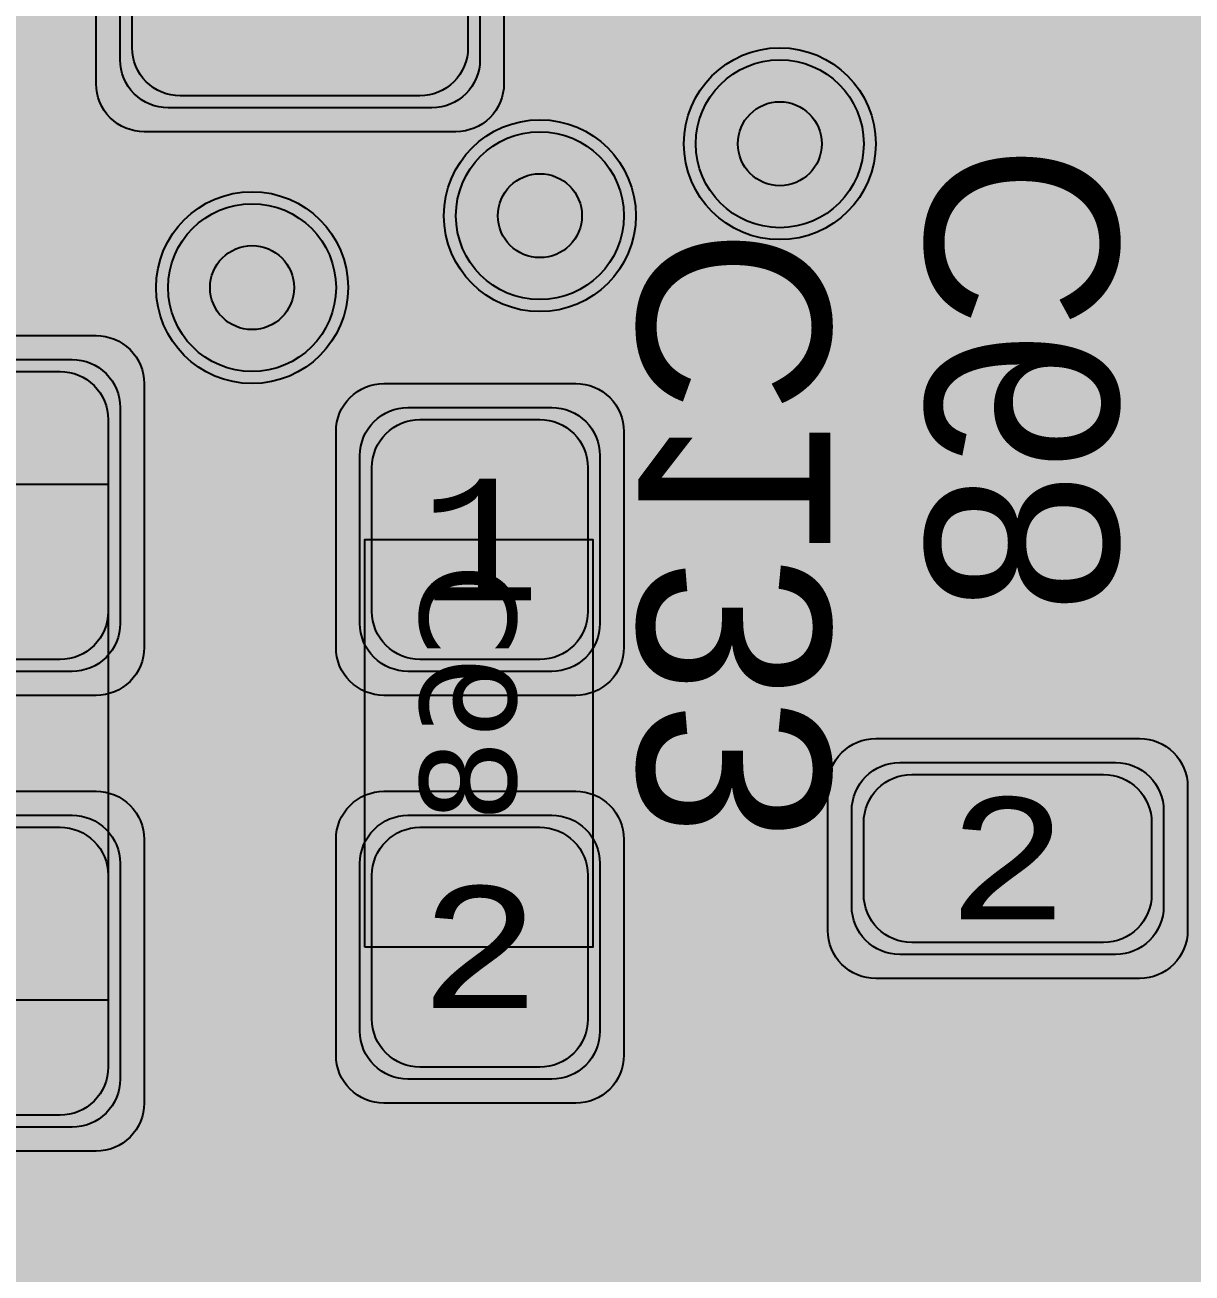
# Model space of a CAD drawing. Extents: x -28 to 199, y -61 to 255.
# Drawn here: x 98.35 to 103.22, y 61.29 to 66.5 of the extents above; entities that cross this region are included whole.
import ezdxf
from ezdxf.enums import TextEntityAlignment as Align

# ---------------------------------------------------------------- set-up
doc = ezdxf.new("R2010")
doc.units = 0
doc.header["$MEASUREMENT"] = 0
for name, color, linetype in [('ASSEMBLY_OUTLINES_BTM', 191, 'CONTINUOUS'), ('ASSEMBLY_PART_NUMBERS_BTM', 191, 'CONTINUOUS'), ('ASSEMBLY_REF_DES_BTM', 191, 'CONTINUOUS'), ('DRILL_DRAWING', 21, 'CONTINUOUS'), ('GENERATED_SILKSCREEN_BTM', 255, 'CONTINUOUS'), ('PART_PADS_SMD_BTM', 10, 'CONTINUOUS'), ('PIN_NUMBERS_BTM', 8, 'CONTINUOUS'), ('PIN_NUMBERS_TOP', 8, 'CONTINUOUS'), ('PLACEMENT_OUTLINES_BTM', 222, 'CONTINUOUS'), ('PLANE_DATA_LAYER_2', 230, 'CONTINUOUS'), ('PLANE_DATA_LAYER_TOP', 150, 'CONTINUOUS'), ('PLANE_SHAPES_LAYER_2', 230, 'CONTINUOUS'), ('PLANE_SHAPES_LAYER_3', 81, 'CONTINUOUS'), ('PLANE_SHAPES_LAYER_TOP', 150, 'CONTINUOUS'), ('SILKSCREEN_OUTLINES_BTM', 211, 'CONTINUOUS'), ('SILKSCREEN_REF_DES_BTM', 211, 'CONTINUOUS'), ('SOLDERMASK_PADS_BTM', 12, 'CONTINUOUS'), ('SOLDERPASTE_PADS_BTM', 12, 'CONTINUOUS'), ('TRACES_LAYER_2', 230, 'CONTINUOUS'), ('TRACES_LAYER_BOTTOM', 10, 'CONTINUOUS'), ('VIA_HOLES_LAYER_2', 30, 'CONTINUOUS'), ('VIA_HOLES_LAYER_3', 30, 'CONTINUOUS'), ('VIA_HOLES_LAYER_BOTTOM', 30, 'CONTINUOUS'), ('VIA_HOLES_LAYER_TOP', 30, 'CONTINUOUS'), ('VIA_PADS_LAYER_2', 230, 'CONTINUOUS'), ('VIA_PADS_LAYER_3', 81, 'CONTINUOUS'), ('VIA_PADS_LAYER_BOTTOM', 10, 'CONTINUOUS'), ('VIA_PADS_LAYER_TOP', 150, 'CONTINUOUS')]:
    doc.layers.add(name, color=color, linetype=linetype)
doc.styles.add('COURIER_NEW', font='COUR.TTF')
doc.styles.add('VERDANA', font='verdana.TTF')
doc.styles.add('VERIBEST_GERBER_0', font='txt')

msp = doc.modelspace()

# ---------------------------------------------------------------- hatches: boundary and pattern name
at = {"layer": 'PLANE_DATA_LAYER_2'}
h = msp.add_hatch(color=256, dxfattribs=at)
h.paths.add_polyline_path([(111.639386, 93.95127, -0.1989099556853327), (111.617068, 93.897389), (110.031218, 92.311539, 0.1989121882725064), (109.906738, 92.011019), (109.906738, 91.90619, -0.592844596937879), (109.789433, 91.842028, 1.8282439029785666), (109.789433, 90.157972, -0.592844596937879), (109.906738, 90.09381), (109.906738, 88.829232, -0.198909955685367), (109.88442, 88.775351), (102.97266, 81.863591, 0.1989121882725187), (102.84818, 81.563071), (102.84818, 78.538348, -0.198909955685367), (102.825862, 78.484467), (101.250364, 76.908969, 0.1989121882725187), (101.125884, 76.608449), (101.125884, 75.336465, -0.5703029996784453), (101.012992, 75.269681, 0.5276667493403452), (100.055574, 74.784939, -0.1650613667127375), (100.033909, 74.741015), (99.146447, 73.853553, 0.1989122151386141), (99, 73.5), (99, 72.741995, -0.1650596066755515), (98.984261, 72.695617, 2.0274174430282694), (100.015739, 72.695617, -0.1650596066755516), (100, 72.741995), (100, 73.261331, -0.198909955685367), (100.022318, 73.315212), (100.741015, 74.033909, -0.1650613667127375), (100.784939, 74.055574, 0.0931037485236969), (101.012992, 74.130319, -0.5703029996784453), (101.125884, 74.063535), (101.125884, 67.635487, -0.198909955685367), (101.103566, 67.581606), (100.35168, 66.82972, -0.0927980027103269), (100.32854, 66.813878, 0.2971955624522659), (100.075, 66.425), (100.075, 66.225514, -0.2050724899553829), (100.051391, 66.170372, 0.4983824485198513), (100.171145, 65.139327, -0.7646043133898563), (100.132593, 64.997399), (74.576238, 64.997399, 0.1989122151386141), (74.222685, 64.850952), (72.295012, 62.923279, -0.1989133663344686), (72.24113, 62.900961), (69.122923, 62.900962, -0.414213562373095), (69.046723, 62.977162), (69.046723, 62.977163, -0.198909955685367), (69.069041, 63.031044), (71.853553, 65.815556, 0.1989122151386141), (72, 66.169109), (72, 70.549985, -0.55704809274975), (72.110176, 70.618191, 0.5570493702510984), (73.05, 71.2, 0.164395562382805), (72.916764, 71.594278, -0.1643936938487014), (72.901145, 71.640499, -0.1859084505627683), (72.92083, 71.691612, 0.1859122141612032), (73.05, 72.027), (73.05, 77.658005, -0.1650596066755516), (73.065739, 77.704383, 0.1650618899018744), (73.2, 78.1), (73.2, 78.100001, 0.1570565797657362), (73.077834, 78.479331, -0.6110241620484899), (73.139712, 78.6), (77.158005, 78.6, -0.1650596066755515), (77.204383, 78.584261, 0.9460861613868947), (78.050212, 79.568838, -0.6755294696724176), (78.102991, 79.7), (98.358005, 79.7, -0.1650596066755135), (98.404383, 79.684261, 2.0274143239266316), (98.404383, 80.715739, -0.1650596066755135), (98.358005, 80.7), (71.50392, 80.7, 0.1989122151386119), (71.150367, 80.553553), (69.064505, 78.467691, 0.1989122151386141), (68.918058, 78.114138), (68.918058, 66.948579, -0.1989099556853327), (68.89574, 66.894698), (67.39836, 65.397318, -0.1989133663344827), (67.344478, 65.375), (57.755522, 65.375, -0.1989133663344686), (57.70164, 65.397318), (56.72904, 66.369918, -0.198909955685367), (56.706722, 66.423799), (56.706722, 66.4238, -0.414213562373095), (56.782922, 66.5), (66.499992, 66.5, 0.414213562373095), (66.5, 66.500008), (66.5, 76.9238, -0.414213562373095), (66.5762, 77), (67.999992, 77, 0.414213562373095), (68, 77.000008), (68, 81.9238, -0.414213562373095), (68.0762, 82), (69.3488, 82, -0.414213562373095), (69.425, 81.9238), (69.425, 81.909079, -0.3495987658072816), (69.365839, 81.834808, 8.831237411175119), (69.634161, 81.834808, -0.3495987658072816), (69.575, 81.909079), (69.575, 81.9238, -0.414213562373095), (69.6512, 82), (100.999992, 82, 0.414213562373095), (101, 82.000008), (101, 86.4238, -0.414213562373095), (101.0762, 86.5), (106.499992, 86.5, 0.414213562373095), (106.5, 86.500008), (106.5, 94.4238, -0.414213562373095), (106.5762, 94.5), (108.260758, 94.5, -0.5383921361414342), (108.330801, 94.393793, 1.5163124244314785), (110.169199, 94.393793, -0.5383921361414342), (110.239242, 94.5), (110.499992, 94.5, 0.414213562373095), (110.5, 94.500008), (110.5, 95.739044, -0.2079196410196224), (110.524215, 95.794757, 0.1212175613700714), (111.491284, 97.274874, -0.8440512326304462), (111.639386, 97.249644)], flags=0)
h.paths.add_polyline_path([(87.274828, 78.211493, -0.5146139053775535), (87.233256, 78.32833, 0.1533597477723908), (87.35, 78.699999), (87.35, 78.7, 0.9999999999999999), (86.05, 78.7, 0.2598022281735878), (86.358004, 78.147244, -0.5146160337574334), (86.366207, 78.023503, 0.224761227480322), (86, 77.25, 2.006747149790052)], flags=0)
h.paths.add_polyline_path([(86.94999999999999, 75.2, -0.9999999999999999), (88.25, 75.2, -0.9999999999999999)], flags=0)
h.paths.add_polyline_path([(89.715739, 66.745617, -0.1650596066755516), (89.7, 66.791995), (89.7, 68.1, 0.1989122151386193), (89.553553, 68.453553), (88.603553, 69.403553, 0.1989122151386141), (88.25, 69.55), (82.93867, 69.55, -0.1989133663344686), (82.884788, 69.572318), (81.666091, 70.791015, -0.1650613667127438), (81.644426, 70.834939, 0.2707216458238095), (81.242431, 71.353098, -0.8250798269733913), (81.270851, 71.5), (82.56133, 71.5, -0.1989133663344687), (82.615212, 71.477682), (83.033909, 71.058985, -0.1650613667127714), (83.055574, 71.015061, 0.3831023959034293), (83.715388, 70.450183, -0.2050740519560175), (83.771074, 70.427886), (83.904501, 70.294459, 0.1989121882725185), (84.205021, 70.169979), (87.132503, 70.169979, 0.1989121882725186), (87.433023, 70.294459), (87.80052, 70.661956, 0.1989121882725038), (87.925, 70.962476), (87.925, 73.074486, -0.2050724899553829), (87.948609, 73.129628, 0.205073207243116), (88.15, 73.6), (88.15, 73.600001, 0.5725534763456016), (87.18315, 74.167544, -0.469204314715276), (87.073798, 74.209735, 0.1155678738194116), (86.953553, 74.403554), (84.666091, 76.691015, -0.1650647080367479), (84.644426, 76.73494, 0.9365272391993913), (83.35, 76.650001), (83.35, 76.65, 0.3763303779115891), (83.915061, 76.005574, -0.1650613667127438), (83.958985, 75.983909), (86.077682, 73.865212, -0.198909955685367), (86.1, 73.811331), (86.1, 71.841995, -0.1650596066755515), (86.084261, 71.795617, 0.2783733841450632), (86.009621, 71.128059, -0.1083305038091832), (86.01661, 71.09618), (86.01661, 71.096179, -0.414213562373095), (85.94041, 71.019979), (84.42619, 71.019979, -0.414213562373095), (84.34999, 71.096179), (84.349991, 71.096579, 0.0013119298989691), (84.35, 71.09999), (84.35, 71.1, 0.3763303779115953), (83.784939, 71.744426, -0.1650613667127098), (83.741015, 71.766091), (83.153553, 72.353553, 0.1989122151386141), (82.8, 72.5), (78.73867, 72.5, -0.1989133663344686), (78.684788, 72.522318), (75.966091, 75.241015, -0.1650647080367891), (75.944426, 75.28494, 0.9365272391993824), (74.65, 75.200001), (74.65, 75.2, 0.3763303779115952), (75.215061, 74.555574, -0.1650613667127375), (75.258985, 74.533909), (78.146447, 71.646447, 0.1989122151386141), (78.5, 71.5), (80.729149, 71.5, -0.8250798269733916), (80.757569, 71.353098, 0.7714420829903725), (80.915061, 70.105574, -0.1650613667127438), (80.958985, 70.083909), (82.346447, 68.696447, 0.1989122151386193), (82.7, 68.55), (88.01133, 68.55, -0.1989133663344687), (88.065212, 68.527682), (88.677682, 67.915212, -0.1989099556853327), (88.7, 67.861331), (88.7, 66.791995, -0.1650596066755515), (88.684261, 66.745617, 2.0274174430282694)], flags=0)
h.paths.add_polyline_path([(96.504383, 69.284261, 2.0274143239266316), (96.504383, 70.315739, -0.1650596066755515), (96.458005, 70.3), (95.5, 70.3, 0.1989122151386141), (95.146447, 70.153553), (94.058985, 69.066091, -0.1650613667127438), (94.015061, 69.044426, 0.3763303779115945), (93.45, 68.4), (93.45, 68.399999, 0.9365272391993926), (94.744426, 68.31506, -0.1650647080367479), (94.766091, 68.358985), (95.684788, 69.277682, -0.1989133663344687), (95.73867, 69.3), (96.458005, 69.3, -0.1650596066755515)], flags=0)
h.paths.add_polyline_path([(103.35, 85.5, -0.9999999999999999), (104.65, 85.5, -0.9999999999999999)], flags=0)
at = {"layer": 'PLANE_DATA_LAYER_TOP'}
h = msp.add_hatch(color=256, dxfattribs=at)
h.paths.add_polyline_path([(111.75, 80.8262, -0.414213562373095), (111.6738, 80.75), (109.250008, 80.75, 0.414213562373095), (109.25, 80.749992), (109.25, 74.5762, -0.414213562373095), (109.1738, 74.5), (106.250008, 74.5, 0.414213562373095), (106.25, 74.499992), (106.25, 58.5762, -0.414213562373095), (106.1738, 58.5), (91.260998, 58.5, -0.8191892513055452), (91.231587, 58.646495, 4.980872284116067), (90.768413, 58.646495, -0.8191892513055452), (90.739002, 58.5), (85.627645, 58.5, -0.7052298689045091), (85.579454, 58.635226, 2.806069179206526), (84.820546, 58.635226, -0.7052298689045632), (84.772355, 58.5), (74.738091, 58.5, -0.414213562373095), (74.661891, 58.5762), (74.661891, 58.576202, -0.0845267741895575), (74.666185, 58.60142, 1.1846780877137952), (73.5, 58.8, 0.156168028646284), (73.611557, 58.451541, -0.1561673594429766), (73.625725, 58.407287), (73.625725, 58.407286, -0.1989099556853499), (73.603407, 58.353405), (71.05268, 55.802678, -0.4272207627312284), (70.942589, 55.805111, 1.0451882421740346), (70.094889, 54.957411, -0.2104215113746756), (70.11964, 54.901202), (70.11964, 54.901201, -0.1989099556853499), (70.097322, 54.84732), (67.846595, 52.596593, -0.3664644965078018), (67.748459, 52.588443, 0.6098299178732617), (66.8, 52.1, 0.156168028646284), (66.911557, 51.751541, -0.1561673594429766), (66.925725, 51.707287), (66.925725, 51.707286, -0.198909955685367), (66.903407, 51.653405), (58.272322, 43.02232, -0.1989133663344686), (58.21844, 43.000002), (57.651201, 43.000001, -0.414213562373095), (57.575001, 43.076201), (57.575001, 43.090922, -0.3495987658072757), (57.634162, 43.165193, 8.831212691112645), (57.365839, 43.165192, -0.3496059429713885), (57.425001, 43.090921), (57.425001, 43.0762, -0.414213562373095), (57.348801, 43), (57.250008, 43, 0.414213562373095), (57.25, 42.999992), (57.25, 32.000008, 0.414213562373095), (57.250008, 32), (62.4238, 32, -0.414213562373095), (62.5, 31.9238), (62.5, 21.3262, -0.414213562373095), (62.4238, 21.25), (54.8262, 21.25, -0.414213562373095), (54.75, 21.3262), (54.75, 58.249992, 0.414213562373095), (54.749992, 58.25), (41.0762, 58.25, -0.414213562373095), (41, 58.3262), (41, 64.999992, 0.414213562373095), (40.999992, 65), (35.5762, 65, -0.414213562373095), (35.5, 65.0762), (35.5, 77.6738, -0.414213562373095), (35.5762, 77.75), (37.9, 77.75), (41.644816, 77.749999, -0.097042777552727), (41.673572, 77.744365, 0.1959338524423953), (42.126428, 77.744365, -0.097042777552727), (42.155184, 77.749999), (43.1488, 77.749999, -0.414213562373095), (43.225, 77.673799), (43.225, 77.659079, -0.349598765807256), (43.165839, 77.584808, 8.831237411175364), (43.434161, 77.584808, -0.3495987658072816), (43.375, 77.659079), (43.375, 77.673799, -0.414213562373095), (43.4512, 77.749999), (48.75, 77.749998), (51.46844, 77.749998, -0.1989133663344687), (51.522322, 77.72768), (53.823515, 75.426487, -0.1989099556853327), (53.845833, 75.372606), (53.845833, 75.372605, -0.4447620489809358), (53.761786, 75.29681, 0.4328609731468924), (53.100478, 74.723943, -0.6908505378841184), (52.965252, 74.678868, 5.469559793701535), (53.099522, 74.276058, -0.690854296099147), (53.234748, 74.321132, 0.7057044927876465), (54.3, 74.699999), (54.3, 74.7, 0.0257956084643915), (54.29681, 74.761786, -0.0257922108060338), (54.296405, 74.769632), (54.296405, 74.769634, -0.6681819935815638), (54.426487, 74.823515), (54.47768, 74.772322, -0.198909955685367), (54.499998, 74.718441), (54.499998, 74.71844), (54.5, 66.500008, 0.414213562373095), (54.500008, 66.5), (58.539002, 66.5, -0.8191892513055452), (58.568413, 66.353505, 4.980872284116137), (59.031587, 66.353505, -0.8191892513055452), (59.060998, 66.5), (64.339002, 66.5, -0.8191892513054732), (64.368413, 66.353505, 4.980872284116205), (64.831587, 66.353505, -0.8191892513055452), (64.860998, 66.5), (66.499992, 66.5, 0.414213562373095), (66.5, 66.500008), (66.5, 69.639002, -0.819178711171439), (66.646495, 69.668413, 0.8191874026406359), (67.8, 69.899999), (67.8, 69.900001, 0.8191874026406359), (66.646495, 70.131587, -0.8191787111715169), (66.5, 70.160998), (66.5, 73.539002, -0.8191787111715169), (66.646495, 73.568413, 0.8191874026406359), (67.8, 73.799999), (67.8, 73.800001, 0.8191874026406268), (66.646495, 74.031587, -0.8191787111715887), (66.5, 74.060998), (66.5, 76.139002, -0.819178711171439), (66.646495, 76.168413, 0.6680589136901456), (67.755068, 76.172186, -0.6118675271671993), (67.890295, 76.183455, 2.2763893884955824), (68.127795, 77.0347, -0.3496070428872791), (68.034767, 77.053729), (68.017742, 77.074091, -0.1758758847909364), (68, 77.122969), (68, 81.006368, -0.5692974724252954), (68.112689, 81.073263, 0.3131902069108925), (68.793238, 81.146829, -0.5611690582058941), (68.917195, 81.107388, 1.7916596536806344), (69.634161, 81.834808, -0.3495987658072816), (69.575, 81.909079), (69.575, 81.9238, -0.414213562373095), (69.6512, 82), (70.406367, 82, -0.414213562373095), (70.482567, 81.9238), (70.482567, 81.923799, -0.125487114009819), (70.473263, 81.887311, 1.6845447419885715), (71.526737, 81.887311, -0.1254871140098189), (71.517433, 81.923799), (71.517433, 81.9238, -0.414213562373095), (71.593633, 82), (73.306367, 82, -0.414213562373095), (73.382567, 81.9238), (73.382567, 81.923799, -0.125487114009819), (73.373263, 81.887311, 1.6845447419885604), (74.426737, 81.887311, -0.1254871140098189), (74.417433, 81.923799), (74.417433, 81.9238, -0.414213562373095), (74.493633, 82), (79.206367, 82, -0.414213562373095), (79.282567, 81.9238), (79.282567, 81.923799, -0.125487114009819), (79.273263, 81.887311, 1.6845447419885715), (80.326737, 81.887311, -0.1254871140098189), (80.317433, 81.923799), (80.317433, 81.9238, -0.414213562373095), (80.393633, 82), (82.306367, 82, -0.414213562373095), (82.382567, 81.9238), (82.382567, 81.923799, -0.125487114009819), (82.373263, 81.887311, 1.6845447419885604), (83.426737, 81.887311, -0.1254871140098189), (83.417433, 81.923799), (83.417433, 81.9238, -0.414213562373095), (83.493633, 82), (84.906367, 82, -0.414213562373095), (84.982567, 81.9238), (84.982567, 81.923799, -0.125487114009819), (84.973263, 81.887311, 1.6845447419885715), (86.026737, 81.887311, -0.1254871140098189), (86.017433, 81.923799), (86.017433, 81.9238, -0.414213562373095), (86.093633, 82), (87.206367, 82, -0.414213562373095), (87.282567, 81.9238), (87.282567, 81.923799, -0.125487114009819), (87.273263, 81.887311, 1.6845447419885715), (88.326737, 81.887311, -0.1254871140098189), (88.317433, 81.923799), (88.317433, 81.9238, -0.414213562373095), (88.393633, 82), (89.506367, 82, -0.414213562373095), (89.582567, 81.9238), (89.582567, 81.923799, -0.125487114009819), (89.573263, 81.887311, 1.6845447419885604), (90.626737, 81.887311, -0.1254871140098189), (90.617433, 81.923799), (90.617433, 81.9238, -0.414213562373095), (90.693633, 82), (92.506367, 82, -0.414213562373095), (92.582567, 81.9238), (92.582567, 81.923799, -0.125487114009819), (92.573263, 81.887311, 1.6845447419885604), (93.626737, 81.887311, -0.1254871140098189), (93.617433, 81.923799), (93.617433, 81.9238, -0.414213562373095), (93.693633, 82), (95.006367, 82, -0.414213562373095), (95.082567, 81.9238), (95.082567, 81.923799, -0.125487114009819), (95.073263, 81.887311, 1.6845447419885604), (96.126737, 81.887311, -0.1254871140098189), (96.117433, 81.923799), (96.117433, 81.9238, -0.414213562373095), (96.193633, 82), (98.006367, 82, -0.414213562373095), (98.082567, 81.9238), (98.082567, 81.923799, -0.125487114009819), (98.073263, 81.887311, 1.6845447419885604), (99.126737, 81.887311, -0.1254871140098189), (99.117433, 81.923799), (99.117433, 81.9238, -0.414213562373095), (99.193633, 82), (100.999992, 82, 0.414213562373095), (101, 82.000008), (101, 83.506368, -0.5692974724252954), (101.112689, 83.573263, 1.6845419344154215), (101.112689, 84.626737, -0.5692974724253249), (101, 84.693632), (101, 85.506368, -0.5692974724252954), (101.112689, 85.573263, 0.7482378460620283), (101.926737, 86.387311, -0.1254871140098189), (101.917433, 86.423799), (101.917433, 86.4238, -0.414213562373095), (101.993633, 86.5), (106.499992, 86.5, 0.414213562373095), (106.5, 86.500008), (106.5, 87.806368, -0.5692974724253249), (106.612689, 87.873263, 1.6845419344154215), (106.612689, 88.926737, -0.5692974724252955), (106.5, 88.993632), (106.5, 93.406368, -0.5692974724252954), (106.612689, 93.473263, 0.5692943080699557), (107.5, 94), (107.5, 94.000001, 0.1709766412307431), (107.367539, 94.376043, -0.6297966940639971), (107.426916, 94.5), (108.260758, 94.5, -0.5383921361414342), (108.330801, 94.393793, 1.5163124244314785), (110.169199, 94.393793, -0.5383921361414342), (110.239242, 94.5), (110.4238, 94.5, -0.414213562373095), (110.5, 94.4238), (110.5, 88.264721, -0.1989099556853327), (110.477682, 88.21084), (109.188284, 86.921442, -0.2121765103082068), (109.130525, 86.899223, 0.840199213847622), (108.867796, 85.746754, -0.4719753211119933), (108.901602, 85.634066, 0.1487064000211908), (108.8, 85.300001), (108.8, 85.3, 0.9999999999999999), (110, 85.3, 0.0464115283870988), (109.989705, 85.410671, -0.0464145013318578), (109.988397, 85.424727), (109.988397, 85.424728, -0.4296417848251862), (110.068587, 85.500823, 0.138812761679958), (110.387311, 85.573263, -0.5692974724252954), (110.5, 85.506368), (110.5, 84.578893, -0.1989099556853327), (110.477682, 84.525012), (104.101988, 78.149318, -0.1989133663344686), (104.048106, 78.127), (95.48072, 78.127, 0.1989121654681736), (95.214141, 78.016579), (92.79688, 75.599318, -0.1989133663344686), (92.742998, 75.577), (88.101853, 75.577, -0.2121757463619588), (88.0453, 75.60213, 0.6867435445248404), (87, 75.200001), (87, 75.199999, 0.6867435445248404), (88.0453, 74.79787, -0.2121757463619228), (88.101853, 74.823), (92.93072, 74.823, 0.1989121654681668), (93.197299, 74.933421), (95.61456, 77.350682, -0.1989133663344687), (95.668442, 77.373), (104.235828, 77.373, 0.1989121654681737), (104.502407, 77.483421), (110.369918, 83.350932, -0.6681819935815638), (110.5, 83.297051), (110.5, 82.000008, 0.414213562373095), (110.500008, 82), (111.6738, 82, -0.414213562373095), (111.75, 81.9238)], flags=0)
h.paths.add_polyline_path([(37.9, 75.25, -0.9999999999999999), (39.1, 75.25, -0.9999999999999999)], flags=0)
h.paths.add_polyline_path([(37.9, 76.75, -0.9999999999999999), (39.1, 76.75, -0.9999999999999999)], flags=0)
h.paths.add_polyline_path([(41.9, 62.4, -0.9999999999999999), (43.1, 62.4, -0.9999999999999999)], flags=0)
h.paths.add_polyline_path([(43.1, 71.9, -0.9999999999999999), (44.300000000000004, 71.9, -0.9999999999999999)], flags=0)
h.paths.add_polyline_path([(49.6, 62.25, -0.9999999999999999), (50.800000000000004, 62.25, -0.9999999999999999)], flags=0)
h.paths.add_polyline_path([(49.8, 65.3, -0.9999999999999999), (51, 65.3, -0.9999999999999999)], flags=0)
h.paths.add_polyline_path([(48.75, 70.75, -0.9999999999999999), (51.75, 70.75, -0.9999999999999999)], flags=0)
h.paths.add_polyline_path([(53.1, 65.8, -0.9999999999999999), (54.300000000000004, 65.8, -0.9999999999999999)], flags=0)
h.paths.add_polyline_path([(53.1, 70, -0.9999999999999999), (54.300000000000004, 70, -0.9999999999999999)], flags=0)
h.paths.add_polyline_path([(56.199999999999996, 52.7, -0.9999999999999999), (57.4, 52.7, -0.9999999999999999)], flags=0)
h.paths.add_polyline_path([(56.6, 62.5, -0.9999999999999999), (57.800000000000004, 62.5, -0.9999999999999999)], flags=0)
h.paths.add_polyline_path([(57.449999999999996, 25.95, -0.9999999999999999), (58.65, 25.95, -0.9999999999999999)], flags=0)
h.paths.add_polyline_path([(58.25, 47.25, -0.9999999999999999), (61.25, 47.25, -0.9999999999999999)], flags=0)
h.paths.add_polyline_path([(60.1, 63.5, -0.9999999999999999), (61.300000000000004, 63.5, -0.9999999999999999)], flags=0)
h.paths.add_polyline_path([(61.9, 53.8, -0.9999999999999999), (63.1, 53.8, -0.9999999999999999)], flags=0)
h.paths.add_polyline_path([(63.99999999999999, 52, -0.9999999999999999), (65.19999999999999, 52, -0.9999999999999999)], flags=0)
h.paths.add_polyline_path([(65.10000000000001, 61.5, -0.9999999999999999), (66.3, 61.5, -0.9999999999999999)], flags=0)
h.paths.add_polyline_path([(65.30000000000001, 63.9, -0.9999999999999999), (66.5, 63.9, -0.9999999999999999)], flags=0)
h.paths.add_polyline_path([(66.60000000000001, 65.8, -0.9999999999999999), (67.8, 65.8, -0.9999999999999999)], flags=0)
h.paths.add_polyline_path([(67.4, 67.9, -0.9999999999999999), (68.6, 67.9, -0.9999999999999999)], flags=0)
h.paths.add_polyline_path([(70.9, 76.6, -0.9999999999999999), (72.1, 76.6, -0.9999999999999999)], flags=0)
h.paths.add_polyline_path([(71.80000000000001, 71.2, -0.9999999999999999), (73, 71.2, -0.9999999999999999)], flags=0)
h.paths.add_polyline_path([(71.95, 78.1, -0.9999999999999999), (73.14999999999999, 78.1, -0.9999999999999999)], flags=0)
h.paths.add_polyline_path([(73.60000000000001, 61.7, -0.9999999999999999), (74.8, 61.7, -0.9999999999999999)], flags=0)
h.paths.add_polyline_path([(74.7, 75.2, -0.9999999999999999), (75.89999999999999, 75.2, -0.9999999999999999)], flags=0)
h.paths.add_polyline_path([(77, 79.1, -0.9999999999999999), (78.19999999999999, 79.1, -0.9999999999999999)], flags=0)
h.paths.add_polyline_path([(80.4, 70.75, -0.9999999999999999), (81.6, 70.75, -0.9999999999999999)], flags=0)
h.paths.add_polyline_path([(81.711979, 59.850951, 3.11710032316846), (81.711979, 60.549049, -0.5142243253660422), (81.588021, 60.549049, 3.11710032316846), (81.588021, 59.850951, -0.5142243253660421)], flags=0)
h.paths.add_polyline_path([(83.10000000000001, 71.1, -0.9999999999999999), (84.3, 71.1, -0.9999999999999999)], flags=0)
h.paths.add_polyline_path([(83.4, 76.65, -0.9999999999999999), (84.6, 76.65, -0.9999999999999999)], flags=0)
h.paths.add_polyline_path([(84.9, 67.75, -0.9999999999999999), (86.1, 67.75, -0.9999999999999999)], flags=0)
h.paths.add_polyline_path([(85.10000000000001, 69.85, -0.9999999999999999), (86.3, 69.85, -0.9999999999999999)], flags=0)
h.paths.add_polyline_path([(86, 71.4, -0.9999999999999999), (87.19999999999999, 71.4, -0.9999999999999999)], flags=0)
h.paths.add_polyline_path([(87.226612, 78.223985, -0.5393332197642511), (87.182591, 78.343481, 2.6149685368234787), (86.398499, 78.181255, -0.2671722895712593), (86.436408, 78.115375), (86.436408, 78.115374, -0.237882998012536), (86.405508, 78.054101, 4.55071419752877)], flags=0)
h.paths.add_polyline_path([(86.9, 73.6, -0.9999999999999999), (88.1, 73.6, -0.9999999999999999)], flags=0)
h.paths.add_polyline_path([(87.10000000000001, 61.4, -0.9999999999999999), (88.3, 61.4, -0.9999999999999999)], flags=0)
h.paths.add_polyline_path([(88.60000000000001, 66.35, -0.9999999999999999), (89.8, 66.35, -0.9999999999999999)], flags=0)
h.paths.add_polyline_path([(88.60000000000001, 70.95, -0.9999999999999999), (89.8, 70.95, -0.9999999999999999)], flags=0)
h.paths.add_polyline_path([(90.2, 62.4, -0.9999999999999999), (91.39999999999999, 62.4, -0.9999999999999999)], flags=0)
h.paths.add_polyline_path([(91.9, 67.8, -0.9999999999999999), (93.1, 67.8, -0.9999999999999999)], flags=0)
h.paths.add_polyline_path([(93.10000000000001, 60.2, -0.9999999999999999), (94.3, 60.2, -0.9999999999999999)], flags=0)
h.paths.add_polyline_path([(93.5, 68.4, -0.9999999999999999), (94.69999999999999, 68.4, -0.9999999999999999)], flags=0)
h.paths.add_polyline_path([(94.60000000000001, 75.3, -0.9999999999999999), (95.8, 75.3, -0.9999999999999999)], flags=0)
h.paths.add_polyline_path([(94.7, 65.5, -0.9999999999999999), (95.89999999999999, 65.5, -0.9999999999999999)], flags=0)
h.paths.add_polyline_path([(95.5, 72.6, -0.9999999999999999), (96.69999999999999, 72.6, -0.9999999999999999)], flags=0)
h.paths.add_polyline_path([(96.10000000000001, 61.5, -0.9999999999999999), (97.3, 61.5, -0.9999999999999999)], flags=0)
h.paths.add_polyline_path([(96.30000000000001, 69.8, -0.9999999999999999), (97.5, 69.8, -0.9999999999999999)], flags=0)
h.paths.add_polyline_path([(96.30000000000001, 76.3, -0.9999999999999999), (97.5, 76.3, -0.9999999999999999)], flags=0)
h.paths.add_polyline_path([(98.2, 80.2, -0.9999999999999999), (99.39999999999999, 80.2, -0.9999999999999999)], flags=0)
h.paths.add_polyline_path([(98.9, 72.3, -0.9999999999999999), (100.1, 72.3, -0.9999999999999999)], flags=0)
h.paths.add_polyline_path([(100.10000000000001, 74.7, -0.9999999999999999), (101.3, 74.7, -0.9999999999999999)], flags=0)
h.paths.add_polyline_path([(101.165934, 65.501602, 0.5998704445959449), (102.1, 65.999999), (102.1, 66, 0.8187209481519998), (100.946754, 66.232204, -0.4719693884571701), (100.834066, 66.198398, 0.5430763090114091), (99.908776, 65.802249, -0.6512916037551323), (99.77355, 65.768443, 0.7140536735921964), (98.7, 65.4), (98.7, 65.399996, 0.917844148640831), (99.891224, 65.29775, -0.6512879159984512), (100.02645, 65.331557, 0.5735581643487523), (101.053246, 65.467796, -0.4719693884571702)], flags=0)
h.paths.add_polyline_path([(100.9, 79.2, -0.9999999999999999), (102.1, 79.2, -0.9999999999999999)], flags=0)
h.paths.add_polyline_path([(103.4, 85.5, -0.9999999999999999), (104.6, 85.5, -0.9999999999999999)], flags=0)
h.paths.add_polyline_path([(103.60000000000001, 79.7, -0.9999999999999999), (104.8, 79.7, -0.9999999999999999)], flags=0)
h.paths.add_polyline_path([(104.80000000000001, 71.9, -0.9999999999999999), (106, 71.9, -0.9999999999999999)], flags=0)
h.paths.add_polyline_path([(105.60000000000001, 81.8, -0.9999999999999999), (106.8, 81.8, -0.9999999999999999)], flags=0)
h.paths.add_polyline_path([(107.5, 83.9, -0.9999999999999999), (108.69999999999999, 83.9, -0.9999999999999999)], flags=0)
h.paths.add_polyline_path([(108.25, 91, -0.9999999999999999), (110.25, 91, -0.9999999999999999)], flags=0)
at = {"layer": 'PLANE_SHAPES_LAYER_2'}
msp.add_hatch(color=256, dxfattribs=at).paths.add_polyline_path([(111.75, 80.75), (110, 80.75), (110, 74), (106.25, 74), (106.25, 58.5), (74.75, 58.5), (67.25, 51), (67.25, 23.75), (56.5, 23.75), (56.5, 31.25), (63.5, 31.25), (63.5, 41.5), (56.5, 41.5), (56.5, 61), (40.75, 61), (40.75, 64.75), (37.25, 64.75), (37.25, 74.5), (35.25, 74.5), (35.25, 78.75), (50.5, 78.75), (54.5, 74.75), (54.5, 66.5), (66.5, 66.5), (66.5, 77), (68, 77), (68, 82), (101, 82), (101, 86.5), (106.5, 86.5), (106.5, 94.5), (110.5, 94.5), (110.5, 82), (111.75, 82)], flags=0)
at = {"layer": 'PLANE_SHAPES_LAYER_3'}
msp.add_hatch(color=256, dxfattribs=at).paths.add_polyline_path([(111.75, 80.75), (110, 80.75), (110, 74), (106.25, 74), (106.25, 58.5), (74.75, 58.5), (67.25, 51), (67.25, 23.75), (56.5, 23.75), (56.5, 31.25), (63.5, 31.25), (63.5, 41.5), (56.5, 41.5), (56.5, 61), (40.75, 61), (40.75, 64.75), (37.25, 64.75), (37.25, 74.5), (35.25, 74.5), (35.25, 78.75), (50.5, 78.75), (54.5, 74.75), (54.5, 66.5), (66.5, 66.5), (66.5, 77), (68, 77), (68, 82), (101, 82), (101, 86.5), (106.5, 86.5), (106.5, 94.5), (110.5, 94.5), (110.5, 82), (111.75, 82)], flags=0)
at = {"layer": 'PLANE_SHAPES_LAYER_TOP'}
msp.add_hatch(color=256, dxfattribs=at).paths.add_polyline_path([(111.75, 80.75), (109.25, 80.75), (109.25, 74.5), (106.25, 74.5), (106.25, 58.5), (59.5, 58.5), (59.5, 44.25), (58.25, 43), (54.75, 43), (54.75, 58.25), (41, 58.25), (41, 65), (35.5, 65), (35.5, 77.75), (51.5, 77.75), (54.5, 74.75), (54.5, 66.5), (66.5, 66.5), (66.5, 77), (68, 77), (68, 82), (101, 82), (101, 86.5), (106.5, 86.5), (106.5, 94.5), (110.5, 94.5), (110.5, 82), (111.75, 82)], flags=0)
at = {"layer": 'VIA_HOLES_LAYER_2'}
h = msp.add_hatch(color=256, dxfattribs=at)
edge = h.paths.add_edge_path()
edge.add_arc((101.5, 66), 0.175, 0, 360)
h = msp.add_hatch(color=256, dxfattribs=at)
edge = h.paths.add_edge_path()
edge.add_arc((100.5, 65.7), 0.175, 0, 360)
h = msp.add_hatch(color=256, dxfattribs=at)
edge = h.paths.add_edge_path()
edge.add_arc((99.3, 65.4), 0.175, 0, 360)
at = {"layer": 'VIA_HOLES_LAYER_3'}
h = msp.add_hatch(color=256, dxfattribs=at)
edge = h.paths.add_edge_path()
edge.add_arc((101.5, 66), 0.175, 0, 360)
h = msp.add_hatch(color=256, dxfattribs=at)
edge = h.paths.add_edge_path()
edge.add_arc((100.5, 65.7), 0.175, 0, 360)
h = msp.add_hatch(color=256, dxfattribs=at)
edge = h.paths.add_edge_path()
edge.add_arc((99.3, 65.4), 0.175, 0, 360)
at = {"layer": 'VIA_HOLES_LAYER_BOTTOM'}
h = msp.add_hatch(color=256, dxfattribs=at)
edge = h.paths.add_edge_path()
edge.add_arc((101.5, 66), 0.175, 0, 360)
h = msp.add_hatch(color=256, dxfattribs=at)
edge = h.paths.add_edge_path()
edge.add_arc((100.5, 65.7), 0.175, 0, 360)
h = msp.add_hatch(color=256, dxfattribs=at)
edge = h.paths.add_edge_path()
edge.add_arc((99.3, 65.4), 0.175, 0, 360)
at = {"layer": 'VIA_HOLES_LAYER_TOP'}
h = msp.add_hatch(color=256, dxfattribs=at)
edge = h.paths.add_edge_path()
edge.add_arc((101.5, 66), 0.175, 0, 360)
h = msp.add_hatch(color=256, dxfattribs=at)
edge = h.paths.add_edge_path()
edge.add_arc((100.5, 65.7), 0.175, 0, 360)
h = msp.add_hatch(color=256, dxfattribs=at)
edge = h.paths.add_edge_path()
edge.add_arc((99.3, 65.4), 0.175, 0, 360)

# ---------------------------------------------------------------- linework, layer by layer
at = {"layer": 'ASSEMBLY_OUTLINES_BTM'}
for points in [[(97.3, 62.43), (97.3, 64.58), (98.7, 64.58), (98.7, 62.43)], [(99.77, 62.65), (99.77, 64.35), (100.72, 64.35), (100.72, 62.65)]]:
    msp.add_lwpolyline(points, close=True, dxfattribs=at)
at = {"layer": 'GENERATED_SILKSCREEN_BTM', "const_width": 0.15}
for points in [[(102.9036, 65.7504), (102.794, 65.8848), (102.7916, 65.8888), (102.7884, 65.8896), (102.7852, 65.8912), (102.7812, 65.892), (102.2324, 65.892), (102.2284, 65.8912), (102.2252, 65.8896), (102.2236, 65.888), (102.222, 65.8872), (102.2196, 65.8848), (102.11, 65.7504), (102.1092, 65.748), (102.1084, 65.7456), (102.1076, 65.7448), (102.1068, 65.7416), (102.1068, 65.472), (102.1076, 65.468), (102.1084, 65.4664), (102.1092, 65.464), (102.11, 65.4616), (102.2196, 65.3264), (102.2236, 65.3232), (102.23, 65.3216), (102.234, 65.3224), (102.2388, 65.324), (102.242, 65.3264), (102.2452, 65.3304), (102.2476, 65.3344), (102.2484, 65.3384), (102.2484, 65.3424), (102.246, 65.3456), (102.1396, 65.4776), (102.1396, 65.736), (102.2404, 65.8592), (102.7732, 65.8592), (102.874, 65.736), (102.874, 65.4776), (102.7676, 65.3456), (102.766, 65.3424), (102.7652, 65.3384), (102.766, 65.3344), (102.7684, 65.3304), (102.7716, 65.3264), (102.7756, 65.324), (102.7796, 65.3224), (102.7852, 65.3216), (102.79, 65.3232), (102.794, 65.3264), (102.9036, 65.4616), (102.9052, 65.4648), (102.906, 65.4656), (102.906, 65.468), (102.9068, 65.4688), (102.9068, 65.4696), (102.9068, 65.472), (102.9068, 65.7416), (102.906, 65.7448), (102.9052, 65.748), (102.9036, 65.7504)], [(101.7036, 65.4), (101.594, 65.5344), (101.5916, 65.5384), (101.5884, 65.5392), (101.5852, 65.5408), (101.5812, 65.5416), (101.0324, 65.5416), (101.0284, 65.5408), (101.0252, 65.5392), (101.0236, 65.5376), (101.022, 65.5368), (101.0196, 65.5344), (100.91, 65.4), (100.9092, 65.3976), (100.9084, 65.3952), (100.9076, 65.3944), (100.9068, 65.3912), (100.9068, 65.1216), (100.9076, 65.1176), (100.9084, 65.116), (100.9092, 65.1136), (100.91, 65.1112), (101.0196, 64.976), (101.0236, 64.9728), (101.03, 64.9712), (101.034, 64.972), (101.0388, 64.9736), (101.042, 64.976), (101.0452, 64.98), (101.0476, 64.984), (101.0484, 64.988), (101.0484, 64.992), (101.046, 64.9952), (100.9396, 65.1272), (100.9396, 65.3856), (101.0404, 65.5088), (101.5732, 65.5088), (101.674, 65.3856), (101.674, 65.1272), (101.5676, 64.9952), (101.566, 64.992), (101.5652, 64.988), (101.566, 64.984), (101.5684, 64.98), (101.5716, 64.976), (101.5756, 64.9736), (101.5796, 64.972), (101.5852, 64.9712), (101.59, 64.9728), (101.594, 64.976), (101.7036, 65.1112), (101.7052, 65.1144), (101.706, 65.1152), (101.706, 65.1176), (101.7068, 65.1184), (101.7068, 65.1192), (101.7068, 65.1216), (101.7068, 65.3912), (101.706, 65.3944), (101.7052, 65.3976), (101.7036, 65.4)], [(102.11, 64.7064), (102.2196, 64.572), (102.2236, 64.568), (102.23, 64.5672), (102.234, 64.568), (102.2388, 64.5696), (102.242, 64.572), (102.2452, 64.576), (102.2476, 64.58), (102.2484, 64.584), (102.2484, 64.588), (102.246, 64.5912), (102.1396, 64.7224), (102.1396, 64.9816), (102.2404, 65.1048), (102.5276, 65.1048), (102.4388, 64.996), (102.438, 64.9928), (102.4372, 64.9912), (102.4372, 64.9904), (102.4364, 64.9904), (102.4356, 64.9864), (102.4356, 64.7168), (102.4364, 64.7136), (102.4372, 64.7128), (102.4372, 64.712), (102.438, 64.7096), (102.4388, 64.7064), (102.5476, 64.572), (102.55, 64.5712), (102.5508, 64.5696), (102.5516, 64.5688), (102.5532, 64.5688), (102.5588, 64.5672), (102.5612, 64.5664), (102.7812, 64.5664), (102.7852, 64.5672), (102.7884, 64.5688), (102.7916, 64.5696), (102.794, 64.572), (102.9036, 64.7064), (102.9052, 64.7104), (102.906, 64.7112), (102.906, 64.7128), (102.9068, 64.7144), (102.9068, 64.7152), (102.9068, 64.7168), (102.9068, 64.9864), (102.906, 64.9896), (102.9052, 64.9928), (102.9036, 64.996), (102.794, 65.1304), (102.7924, 65.132), (102.7916, 65.1336), (102.7892, 65.1352), (102.7836, 65.1368), (102.7812, 65.1376), (102.2324, 65.1376), (102.2284, 65.1368), (102.2252, 65.1352), (102.2236, 65.1336), (102.222, 65.132), (102.2196, 65.1304), (102.11, 64.996), (102.1092, 64.9928), (102.1084, 64.9904), (102.1076, 64.9896), (102.1068, 64.9864), (102.1068, 64.7168), (102.1076, 64.7136), (102.1076, 64.7128), (102.1084, 64.712), (102.1092, 64.7096), (102.11, 64.7064)], [(102.5692, 65.1048), (102.7732, 65.1048), (102.874, 64.9816), (102.874, 64.7232), (102.7732, 64.5984), (102.5692, 64.5984), (102.4676, 64.7232), (102.4676, 64.9816), (102.5692, 65.1048)], [(101.674, 64.672), (101.6756, 64.6784), (101.6788, 64.6816), (101.6844, 64.684), (101.6908, 64.6848), (101.6964, 64.684), (101.702, 64.6816), (101.706, 64.6784), (101.7068, 64.672), (101.7068, 64.36), (101.706, 64.3544), (101.702, 64.3496), (101.6964, 64.3472), (101.6908, 64.3464), (101.6844, 64.3472), (101.6788, 64.3496), (101.6756, 64.3544), (101.674, 64.36), (101.674, 64.5008), (100.9228, 64.5008), (100.9172, 64.5016), (100.9132, 64.504), (100.9108, 64.508), (100.91, 64.5136), (100.9092, 64.5176), (100.9092, 64.5216), (100.9108, 64.5248), (100.914, 64.528), (101.1332, 64.684), (101.1388, 64.6864), (101.1444, 64.6864), (101.1492, 64.684), (101.1532, 64.68), (101.1564, 64.6752), (101.158, 64.6696), (101.158, 64.6664), (101.1564, 64.664), (101.1548, 64.6616), (101.1524, 64.66), (100.9732, 64.532), (101.674, 64.532), (101.674, 64.672)], [(102.402, 63.8448), (102.4788, 63.8704), (102.5556, 63.8448), (102.558, 63.8448), (102.5612, 63.844), (102.8084, 63.844), (102.8108, 63.844), (102.8132, 63.8448), (102.8164, 63.8456), (102.8196, 63.8488), (102.902, 63.9288), (102.9052, 63.932), (102.906, 63.9368), (102.9068, 63.94), (102.9068, 64.2336), (102.9068, 64.236), (102.906, 64.2384), (102.9052, 64.2416), (102.902, 64.2448), (102.8196, 64.3248), (102.8164, 64.328), (102.8132, 64.3296), (102.8084, 64.3296), (102.5612, 64.3296), (102.558, 64.3296), (102.5564, 64.3296), (102.5556, 64.3288), (102.4788, 64.3032), (102.402, 64.3288), (102.4012, 64.3296), (102.3964, 64.3296), (102.2044, 64.3296), (102.2012, 64.3296), (102.1972, 64.328), (102.1932, 64.3248), (102.1108, 64.2448), (102.1084, 64.2416), (102.1076, 64.2384), (102.1068, 64.236), (102.1068, 64.2336), (102.1068, 63.94), (102.1076, 63.9368), (102.1084, 63.932), (102.1108, 63.9288), (102.1932, 63.8488), (102.198, 63.8456), (102.2012, 63.8448), (102.2044, 63.844), (102.3964, 63.844), (102.3996, 63.844), (102.4012, 63.8448), (102.402, 63.8448)], [(102.2132, 64.2976), (102.3948, 64.2976), (102.4636, 64.276), (102.4636, 63.8992), (102.3948, 63.876), (102.2132, 63.876), (102.1396, 63.9464), (102.1396, 64.2256), (102.2132, 64.2976)], [(102.5644, 64.2976), (102.8012, 64.2976), (102.874, 64.2256), (102.874, 63.9464), (102.8012, 63.876), (102.5644, 63.876), (102.4956, 63.8992), (102.4956, 64.276), (102.5644, 64.2976)], [(101.7036, 63.9176), (101.594, 64.0528), (101.59, 64.0568), (101.5876, 64.0576), (101.5852, 64.0576), (101.5796, 64.0568), (101.574, 64.0536), (101.57, 64.0496), (101.5668, 64.0448), (101.566, 64.0392), (101.5676, 64.0336), (101.674, 63.9032), (101.674, 63.6448), (101.5732, 63.52), (101.4244, 63.52), (101.3228, 63.6432), (101.3228, 63.776), (101.3212, 63.7824), (101.318, 63.7864), (101.3124, 63.7888), (101.3068, 63.7896), (101.3012, 63.7888), (101.2956, 63.7864), (101.2924, 63.7824), (101.2908, 63.776), (101.2908, 63.6432), (101.1892, 63.52), (101.0404, 63.52), (100.9396, 63.6448), (100.9396, 63.9032), (101.046, 64.0336), (101.0476, 64.0392), (101.0468, 64.0448), (101.0444, 64.0496), (101.0396, 64.0536), (101.0348, 64.0568), (101.0292, 64.0576), (101.026, 64.0576), (101.0236, 64.0568), (101.0196, 64.0528), (100.91, 63.9176), (100.9092, 63.9152), (100.9084, 63.9128), (100.9076, 63.912), (100.9068, 63.9088), (100.9068, 63.6392), (100.9076, 63.6352), (100.9084, 63.6336), (100.9092, 63.6312), (100.91, 63.6288), (101.0196, 63.4936), (101.0236, 63.4912), (101.0268, 63.4904), (101.0292, 63.4888), (101.0324, 63.488), (101.1972, 63.488), (101.1996, 63.4888), (101.2052, 63.4904), (101.2092, 63.4912), (101.2108, 63.4936), (101.3068, 63.6112), (101.4028, 63.4936), (101.4044, 63.4928), (101.406, 63.4912), (101.4068, 63.4904), (101.4084, 63.4904), (101.414, 63.4888), (101.4164, 63.488), (101.5812, 63.488), (101.5852, 63.4888), (101.5884, 63.4904), (101.5916, 63.4912), (101.594, 63.4936), (101.7036, 63.6288), (101.7052, 63.632), (101.706, 63.6328), (101.706, 63.6352), (101.7068, 63.636), (101.7068, 63.6368), (101.7068, 63.6392), (101.7068, 63.9088), (101.706, 63.912), (101.7052, 63.9152), (101.7036, 63.9176)], [(101.7036, 63.1616), (101.594, 63.2968), (101.59, 63.3008), (101.5876, 63.3016), (101.5852, 63.3016), (101.5796, 63.3008), (101.574, 63.2976), (101.57, 63.2936), (101.5668, 63.2888), (101.566, 63.2832), (101.5676, 63.2776), (101.674, 63.1472), (101.674, 62.8888), (101.5732, 62.764), (101.4244, 62.764), (101.3228, 62.8872), (101.3228, 63.02), (101.3212, 63.0264), (101.318, 63.0304), (101.3124, 63.0328), (101.3068, 63.0336), (101.3012, 63.0328), (101.2956, 63.0304), (101.2924, 63.0264), (101.2908, 63.02), (101.2908, 62.8872), (101.1892, 62.764), (101.0404, 62.764), (100.9396, 62.8888), (100.9396, 63.1472), (101.046, 63.2776), (101.0476, 63.2832), (101.0468, 63.2888), (101.0444, 63.2936), (101.0396, 63.2976), (101.0348, 63.3008), (101.0292, 63.3016), (101.026, 63.3016), (101.0236, 63.3008), (101.0196, 63.2968), (100.91, 63.1616), (100.9092, 63.1592), (100.9084, 63.1568), (100.9076, 63.156), (100.9068, 63.1528), (100.9068, 62.8832), (100.9076, 62.8792), (100.9084, 62.8776), (100.9092, 62.8752), (100.91, 62.8728), (101.0196, 62.7376), (101.0236, 62.7352), (101.0268, 62.7344), (101.0292, 62.7328), (101.0324, 62.732), (101.1972, 62.732), (101.1996, 62.7328), (101.2052, 62.7344), (101.2092, 62.7352), (101.2108, 62.7376), (101.3068, 62.8552), (101.4028, 62.7376), (101.4044, 62.7368), (101.406, 62.7352), (101.4068, 62.7344), (101.4084, 62.7344), (101.414, 62.7328), (101.4164, 62.732), (101.5812, 62.732), (101.5852, 62.7328), (101.5884, 62.7344), (101.5916, 62.7352), (101.594, 62.7376), (101.7036, 62.8728), (101.7052, 62.876), (101.706, 62.8768), (101.706, 62.8792), (101.7068, 62.88), (101.7068, 62.8808), (101.7068, 62.8832), (101.7068, 63.1528), (101.706, 63.156), (101.7052, 63.1592), (101.7036, 63.1616)]]:
    msp.add_lwpolyline(points, dxfattribs=at)
for points in [[(99.770005, 63.207911, 1.22306e-05), (99.769995, 63.207902), (99.769995, 63.792098, 1.22306e-05), (99.770005, 63.792089), (99.770005, 63.207911)], [(100.720005, 63.216156, 1.1642e-05), (100.719995, 63.216164), (100.719995, 63.783836, 1.1642e-05), (100.720005, 63.783844), (100.720005, 63.216156)], [(98.700005, 63.230485, 1.10969e-05), (98.699995, 63.230492), (98.699995, 63.769508, 1.10969e-05), (98.700005, 63.769515), (98.700005, 63.230485)]]:
    msp.add_lwpolyline(points, format="xyb", dxfattribs=at)
at = {"layer": 'PART_PADS_SMD_BTM'}
for points in [[(98.75, 67.25, -0.4142135624), (98.95, 67.45), (100.05, 67.45, -0.4142135624), (100.25, 67.25), (100.25, 66.35, -0.4142135624), (100.05, 66.15), (98.95, 66.15, -0.4142135624), (98.75, 66.35)], [(98.75, 64, -0.4142135624), (98.55, 63.8), (97.45, 63.8, -0.4142135624), (97.25, 64), (97.25, 64.9, -0.4142135624), (97.45, 65.1), (98.55, 65.1, -0.4142135624), (98.75, 64.9)], [(100.55, 64.9, -0.4142135624), (100.75, 64.7), (100.75, 64, -0.4142135624), (100.55, 63.8), (99.95, 63.8, -0.4142135624), (99.75, 64), (99.75, 64.7, -0.4142135624), (99.95, 64.9)], [(101.8, 63.22, -0.4142135624), (102, 63.42), (102.9, 63.42, -0.4142135624), (103.1, 63.22), (103.1, 62.82, -0.4142135624), (102.9, 62.62), (102, 62.62, -0.4142135624), (101.8, 62.82)], [(98.75, 62.1, -0.4142135624), (98.55, 61.9), (97.45, 61.9, -0.4142135624), (97.25, 62.1), (97.25, 63, -0.4142135624), (97.45, 63.2), (98.55, 63.2, -0.4142135624), (98.75, 63)], [(100.55, 63.2, -0.4142135624), (100.75, 63), (100.75, 62.3, -0.4142135624), (100.55, 62.1), (99.95, 62.1, -0.4142135624), (99.75, 62.3), (99.75, 63, -0.4142135624), (99.95, 63.2)]]:
    msp.add_lwpolyline(points, format="xyb", close=True, dxfattribs=at)
at = {"layer": 'PLACEMENT_OUTLINES_BTM'}
for points in [[(97.3, 62.43), (97.3, 64.58), (98.7, 64.58), (98.7, 62.43)], [(99.77, 62.65), (99.77, 64.35), (100.72, 64.35), (100.72, 62.65)]]:
    msp.add_lwpolyline(points, close=True, dxfattribs=at)
at = {"layer": 'SILKSCREEN_OUTLINES_BTM'}
for points in [[(97.3, 62.43), (97.3, 64.58), (98.7, 64.58), (98.7, 62.43)], [(99.77, 62.65), (99.77, 64.35), (100.72, 64.35), (100.72, 62.65)]]:
    msp.add_lwpolyline(points, close=True, dxfattribs=at)
at = {"layer": 'SOLDERMASK_PADS_BTM'}
for points in [[(98.65, 67.35, -0.4142135624), (98.85, 67.55), (100.15, 67.55, -0.4142135624), (100.35, 67.35), (100.35, 66.25, -0.4142135624), (100.15, 66.05), (98.85, 66.05, -0.4142135624), (98.65, 66.25)], [(98.85, 63.9, -0.4142135624), (98.65, 63.7), (97.35, 63.7, -0.4142135624), (97.15, 63.9), (97.15, 65, -0.4142135624), (97.35, 65.2), (98.65, 65.2, -0.4142135624), (98.85, 65)], [(100.65, 65, -0.4142135624), (100.85, 64.8), (100.85, 63.9, -0.4142135624), (100.65, 63.7), (99.85, 63.7, -0.4142135624), (99.65, 63.9), (99.65, 64.8, -0.4142135624), (99.85, 65)], [(101.7, 63.32, -0.4142135624), (101.9, 63.52), (103, 63.52, -0.4142135624), (103.2, 63.32), (103.2, 62.72, -0.4142135624), (103, 62.52), (101.9, 62.52, -0.4142135624), (101.7, 62.72)], [(98.85, 62, -0.4142135624), (98.65, 61.8), (97.35, 61.8, -0.4142135624), (97.15, 62), (97.15, 63.1, -0.4142135624), (97.35, 63.3), (98.65, 63.3, -0.4142135624), (98.85, 63.1)], [(100.65, 63.3, -0.4142135624), (100.85, 63.1), (100.85, 62.2, -0.4142135624), (100.65, 62), (99.85, 62, -0.4142135624), (99.65, 62.2), (99.65, 63.1, -0.4142135624), (99.85, 63.3)]]:
    msp.add_lwpolyline(points, format="xyb", close=True, dxfattribs=at)
at = {"layer": 'SOLDERPASTE_PADS_BTM'}
for points in [[(98.8, 67.2, -0.4142135624), (99, 67.4), (100, 67.4, -0.4142135624), (100.2, 67.2), (100.2, 66.4, -0.4142135624), (100, 66.2), (99, 66.2, -0.4142135624), (98.8, 66.4)], [(98.7, 64.05, -0.4142135624), (98.5, 63.85), (97.5, 63.85, -0.4142135624), (97.3, 64.05), (97.3, 64.85, -0.4142135624), (97.5, 65.05), (98.5, 65.05, -0.4142135624), (98.7, 64.85)], [(100.5, 64.85, -0.4142135624), (100.7, 64.65), (100.7, 64.05, -0.4142135624), (100.5, 63.85), (100, 63.85, -0.4142135624), (99.8, 64.05), (99.8, 64.65, -0.4142135624), (100, 64.85)], [(101.85, 63.17, -0.4142135624), (102.05, 63.37), (102.85, 63.37, -0.4142135624), (103.05, 63.17), (103.05, 62.87, -0.4142135624), (102.85, 62.67), (102.05, 62.67, -0.4142135624), (101.85, 62.87)], [(98.7, 62.15, -0.4142135624), (98.5, 61.95), (97.5, 61.95, -0.4142135624), (97.3, 62.15), (97.3, 62.95, -0.4142135624), (97.5, 63.15), (98.5, 63.15, -0.4142135624), (98.7, 62.95)], [(100.5, 63.15, -0.4142135624), (100.7, 62.95), (100.7, 62.35, -0.4142135624), (100.5, 62.15), (100, 62.15, -0.4142135624), (99.8, 62.35), (99.8, 62.95, -0.4142135624), (100, 63.15)]]:
    msp.add_lwpolyline(points, format="xyb", close=True, dxfattribs=at)
at = {"layer": 'TRACES_LAYER_2'}
for points, const_width in [([(82.899031, 139.886792), (83.040922, 140.028683), (91.129825, 140.028683), (91.839252, 140.73811), (99.481259, 140.73811), (113.564386, 126.654983), (113.564386, 93.122346), (111.831738, 91.389698), (111.831738, 84.708359), (103.050884, 75.927505), (103.050884, 64.164466), (102.040006, 63.153588), (85.053588, 63.153588), (82.776998, 60.876998), (82.776998, 60.776998), (82.2, 60.2)], 0.35), ([(81.7, 135), (84.088743, 137.388743), (89.258632, 137.388743), (92.107999, 140.23811), (99.274152, 140.23811), (113.064386, 126.447876), (113.064386, 93.329453), (111.331738, 91.596805), (111.331738, 84.915466), (102.550884, 76.134612), (102.550884, 64.371573), (101.832899, 63.653588), (83.988209, 63.653588), (81.612653, 61.278032), (81.612653, 60.712653), (81.1, 60.2)], 0.35), ([(87, 136.6), (89.176996, 136.6), (92.315106, 139.73811), (99.067045, 139.73811), (112.564386, 126.240769), (112.564386, 93.53656), (110.831738, 91.803912), (110.831738, 85.182196), (102.050884, 76.401342), (102.050884, 66.550884), (101.5, 66)], 0.35), ([(110.331738, 88.621629), (103.27318, 81.563071), (103.27318, 78.330745), (101.550884, 76.608449), (101.550884, 67.427884), (100.548, 66.425), (100.5, 66.425), (100.5, 65.7)], 0.35), ([(123.4, 78), (123.4, 78.677), (123.716873, 78.993873), (123.716873, 81.897836), (121.014646, 84.600063), (118.085686, 84.600063), (116.023057, 82.537434), (111.980365, 82.537434), (103.672741, 74.22981), (103.672741, 63.63858), (101.534161, 61.5), (96.7, 61.5)], 0.35), ([(116, 81.5), (115.975632, 81.475632), (112.47299, 81.475632), (104.459013, 73.461655), (104.459013, 62.751566), (101.907447, 60.2), (93.7, 60.2)], 0.75), ([(101.5, 66), (101.5, 65.05759), (100.939809, 64.497399), (74.576238, 64.497399), (72.4798, 62.400961), (72.463998, 62.400961), (72.463996, 62.400963), (64.363154, 62.400963), (63.462311, 61.50012), (52.823811, 61.50012), (50.331219, 63.992712), (44.092712, 63.992712), (42.5, 62.4)], 0.5)]:
    msp.add_lwpolyline(points, dxfattribs=dict(at, const_width=const_width))
at = {"layer": 'TRACES_LAYER_BOTTOM', "const_width": 0.35}
for points in [[(101.5, 66), (101.5, 67.15)], [(99.142191, 65.4), (99.142191, 65.515191), (99.5, 65.873), (99.5, 66.8)], [(100.5, 65.7), (102.45, 63.75), (102.45, 63.02)], [(98, 64.45), (98.95, 65.4), (99.142191, 65.4)], [(99.142191, 65.4), (99.3, 65.4)], [(99.3, 65.4), (99.3, 65.35), (100.25, 64.4), (100.25, 64.35)], [(98, 62.55), (99.373, 62.55), (99.473, 62.65), (100.25, 62.65)], [(98.55, 60.25), (98.55, 61.094574), (98, 61.644574), (98, 62.55)]]:
    msp.add_lwpolyline(points, dxfattribs=at)
at = {"layer": 'VIA_HOLES_LAYER_2'}
for centre in [(101.5, 66), (100.5, 65.7), (99.3, 65.4)]:
    msp.add_circle(centre, 0.175, dxfattribs=at)
at = {"layer": 'VIA_HOLES_LAYER_3'}
for centre in [(101.5, 66), (100.5, 65.7), (99.3, 65.4)]:
    msp.add_circle(centre, 0.175, dxfattribs=at)
at = {"layer": 'VIA_HOLES_LAYER_BOTTOM'}
for centre in [(101.5, 66), (100.5, 65.7), (99.3, 65.4)]:
    msp.add_circle(centre, 0.175, dxfattribs=at)
at = {"layer": 'VIA_HOLES_LAYER_TOP'}
for centre in [(101.5, 66), (100.5, 65.7), (99.3, 65.4)]:
    msp.add_circle(centre, 0.175, dxfattribs=at)
at = {"layer": 'VIA_PADS_LAYER_2'}
for centre in [(101.5, 66), (100.5, 65.7), (99.3, 65.4)]:
    msp.add_circle(centre, 0.4, dxfattribs=at)
at = {"layer": 'VIA_PADS_LAYER_3'}
for centre in [(101.5, 66), (100.5, 65.7), (99.3, 65.4)]:
    msp.add_circle(centre, 0.4, dxfattribs=at)
at = {"layer": 'VIA_PADS_LAYER_BOTTOM'}
for centre in [(101.5, 66), (100.5, 65.7), (99.3, 65.4)]:
    msp.add_circle(centre, 0.35, dxfattribs=at)
at = {"layer": 'VIA_PADS_LAYER_TOP'}
for centre in [(101.5, 66), (100.5, 65.7), (99.3, 65.4)]:
    msp.add_circle(centre, 0.35, dxfattribs=at)

# ---------------------------------------------------------------- texts
at = {"layer": 'ASSEMBLY_PART_NUMBERS_BTM', "style": 'VERIBEST_GERBER_0', "text_generation_flag": 2}
for s, p in [('ERJ-3GEY0R00V', (98.54, 78.25)), ('ERJ-3EKF4701V', (101.21, 77.75)), ('CL10B104KB8SFNC', (101.71, 72.75)), ('ERJ-3EKF4701V', (98.21, 72.5)), ('ERJ-3EKF4701V', (99.96, 72.5)), ('ERJ-3GEY0R00V', (98.96, 68)), ('CL21B225KOFNNNE', (96.96, 67.75)), ('CL21B225KOFNNNE', (100.54, 63.5)), ('CL10B104KB8SFNC', (102.79, 63.5)), ('CPC1008NTR', (102.71, 61.75))]:
    msp.add_text(s, height=2.032, rotation=90, dxfattribs=at).set_placement(p, align=Align.TOP_LEFT)
for s, p in [('CRCW2512100KJNEG', (125, 67.46)), ('ERJ-8RQJ4R7V', (112, 66.46)), ('ERJ-6GEYJ751V', (99.5, 62.79))]:
    msp.add_text(s, height=2.032, dxfattribs=at).set_placement(p, align=Align.TOP_LEFT)
at = {"layer": 'ASSEMBLY_REF_DES_BTM', "style": 'VERDANA', "text_generation_flag": 2}
msp.add_text('C68', height=0.4, rotation=90, dxfattribs=at).set_placement((100, 64.25), align=Align.TOP_LEFT)
at = {"layer": 'DRILL_DRAWING', "style": 'VERIBEST_GERBER_0'}
for p in [(101.5, 66), (100.5, 65.7), (99.3, 65.4)]:
    msp.add_text('A', height=2, dxfattribs=at).set_placement(p, align=Align.MIDDLE_CENTER)
at = {"layer": 'PIN_NUMBERS_BTM', "style": 'COURIER_NEW'}
for s, p in [('1', (100.25, 64.35)), ('2', (102.45, 63.02)), ('2', (100.25, 62.65))]:
    msp.add_text(s, height=0.508, dxfattribs=at).set_placement(p, align=Align.MIDDLE_CENTER)
at = {"layer": 'PIN_NUMBERS_TOP', "style": 'COURIER_NEW'}
for s, p in [('1', (100.25, 64.35)), ('2', (102.45, 63.02)), ('2', (100.25, 62.65))]:
    msp.add_text(s, height=0.508, dxfattribs=at).set_placement(p, align=Align.MIDDLE_CENTER)
at = {"layer": 'SILKSCREEN_REF_DES_BTM', "style": 'VERIBEST_GERBER_0', "text_generation_flag": 2}
for s, p in [('C68', (102.11, 66)), ('C133', (100.91, 65.65))]:
    msp.add_text(s, height=0.8, rotation=90, dxfattribs=at).set_placement(p, align=Align.TOP_LEFT)

doc.saveas('drawing.dxf')
